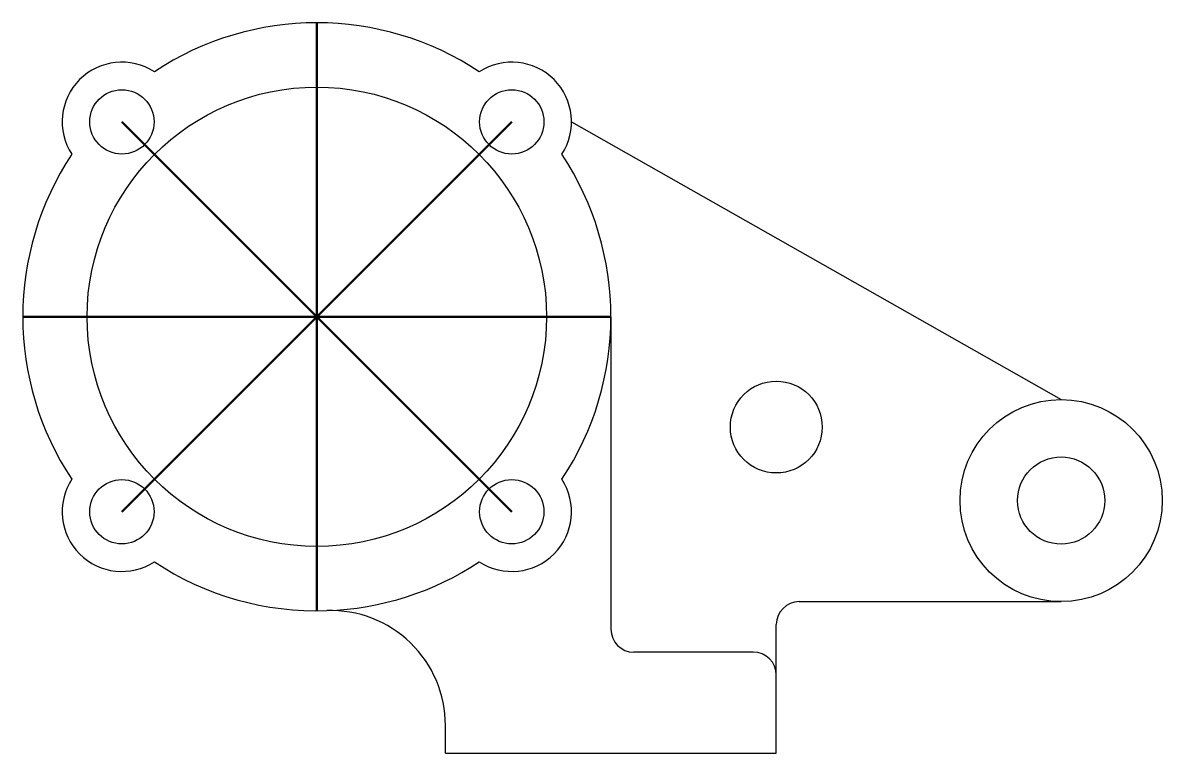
# Model space of a CAD drawing. Header units: inches. Extents: x -64 to 184, y -95 to 64.
import ezdxf

# ---------------------------------------------------------------- set-up
doc = ezdxf.new("R2010")
doc.units = ezdxf.units.IN
doc.header["$MEASUREMENT"] = 0
doc.layers.add('measure line', color=4, linetype='Continuous', lineweight=50)

msp = doc.modelspace()

# ---------------------------------------------------------------- linework, layer by layer
for p, q in [((55.43, 42.43), (162, -18)), ((64, 0), (64, -68)), ((105, -62), (162, -62)), ((100, -95), (100, -67)), ((95, -73), (69, -73)), ((100, -95), (100, -78)), ((28, -95), (28, -88.95)), ((28, -95), (100, -95))]:
    msp.add_line(p, q)
for centre, radius in [((0, 0), 50), ((-42.43, 42.43), 7), ((42.43, 42.43), 7), ((100, -24), 10), ((162, -40), 22), ((162, -40), 9.5), ((-42.43, -42.43), 7), ((42.43, -42.43), 7)]:
    msp.add_circle(centre, radius)
for centre, radius, start, end in [((0, 0), 64, 56.4558, 123.5442), ((-42.43, 42.43), 13, 57.0998, 212.9002), ((42.43, 42.43), 13, 327.0998, 122.9002), ((0, 0), 64, 146.4558, 213.5442), ((0, 0), 64, 326.4558, 33.5442), ((-42.43, -42.43), 13, 147.0998, 302.9002), ((42.43, -42.43), 13, 237.0998, 32.9002), ((0, 0), 64, 236.4558, 271.9317), ((0, 0), 64, 271.9317, 303.5442), ((105, -67), 5, 90, 180), ((3, -88.95), 25, 0, 91.9317), ((69, -68), 5, 180, 270), ((95, -78), 5, 0, 90)]:
    msp.add_arc(centre, radius, start, end)
at = {"layer": 'measure line'}
for p, q in [((0, -64), (0, 64)), ((0, 0), (-42.43, 42.43)), ((0, 0), (42.43, 42.43)), ((-64, 0), (64, 0)), ((0, 0), (42.43, -42.43)), ((0, 0), (-42.43, -42.43))]:
    msp.add_line(p, q, dxfattribs=at)

doc.saveas('drawing.dxf')
